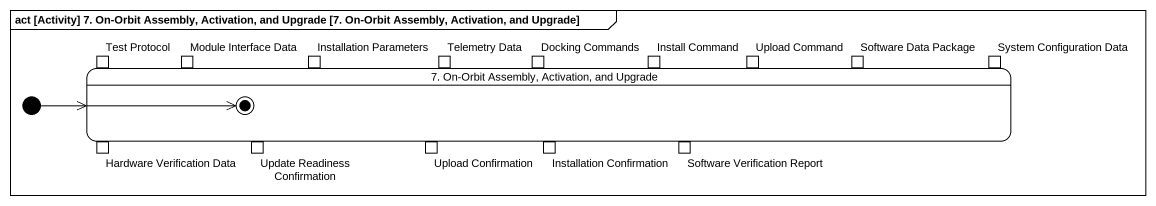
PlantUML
@startuml
mainframe act [Activity] 7. On-Orbit Assembly, Activation, and Upgrade [7. On-Orbit Assembly, Activation, and Upgrade]
hide empty description
state "7. On-Orbit Assembly, Activation, and Upgrade" as s7_On_Orbit_Assembly {
  state "Test Protocol" as Test_Protocol <<inputPin>>
  state "Module Interface Data" as Module_Interface_Data <<inputPin>>
  state "Installation Parameters" as Installation_Parameters <<inputPin>>
  state "Telemetry Data" as Telemetry_Data <<inputPin>>
  state "Docking Commands" as Docking_Commands <<inputPin>>
  state "Install Command" as Install_Command <<inputPin>>
  state "Upload Command" as Upload_Command <<inputPin>>
  state "Software Data Package" as Software_Data_Package <<inputPin>>
  state "System Configuration Data" as System_Configuration_Data <<inputPin>>
  state final1 <<end>>
  state "Hardware Verification Data" as Hardware_Verification_Data <<outputPin>>
  state "Update Readiness Confirmation" as Update_Readiness <<outputPin>>
  state "Upload Confirmation" as Upload_Confirmation <<outputPin>>
  state "Installation Confirmation" as Installation_Confirmation <<outputPin>>
  state "Software Verification Report" as Software_Verification_Report <<outputPin>>
}
[*] -right-> s7_On_Orbit_Assembly
s7_On_Orbit_Assembly -left-> final1
@enduml
